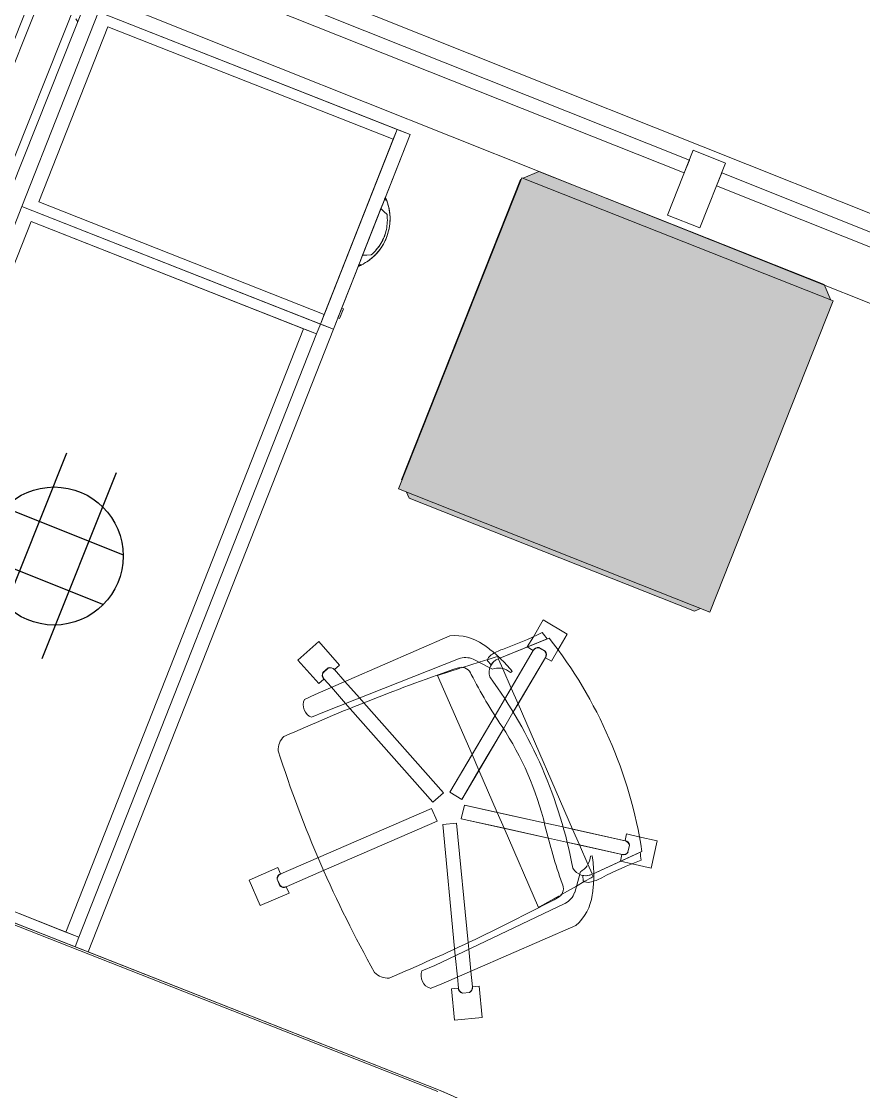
# Model space of a CAD drawing. Header units: inches. Extents: x -13 to 4331, y -638 to 2885.
# Drawn here: x 3437.6 to 3498, y 1988.5 to 2065.3 of the extents above; entities that cross this region are included whole.
import ezdxf

# ---------------------------------------------------------------- set-up
doc = ezdxf.new("R2010")
doc.units = ezdxf.units.IN
doc.header["$MEASUREMENT"] = 0
for name, color, linetype, lineweight in [('A-ANNO-NOTE', 131, 'Continuous', 30), ('A-GLAZ-CURT', 52, 'Continuous', 9), ('A-GLAZ-CWMG', 51, 'Continuous', 9), ('A-WALL', 113, 'Continuous', 9), ('A-WALL-PATT', 111, 'Continuous', 13), ('Chevy Chase Pavilion_3rd Floor Base_dwg', 8, 'Continuous', 9), ('I-FURN', 30, 'Continuous', 9), ('I-FURN-PNLS', 30, 'Continuous', 9), ('I-WALL', 2, 'Continuous', 13), ('S-COLS', 52, 'Continuous', 13)]:
    doc.layers.add(name, color=color, linetype=linetype, lineweight=lineweight)
pattern_1 = [(0, (0, 0), (30.72, 7.68), [1.267, -21.773, 1.267, -21.773, -122.88]), (0, (0, 0), (30.72, 7.68), [-46.08, 1.267, -44.813, 1.267, -21.773, -53.76]), (0, (0, 0), (30.72, 7.68), [-115.2, 1.267, -14.093, 1.267, -37.133]), (120, (11.52, 3.84), (-22.011075, 22.7643), [1.267, -21.773, 1.267, -21.773, -122.88]), (120, (11.52, 3.84), (-22.011075, 22.7643), [-46.08, 1.267, -44.813, 1.267, -21.773, -53.76]), (120, (11.52, 3.84), (-22.011075, 22.7643), [-115.2, 1.267, -14.093, 1.267, -37.133]), (240, (15.36, 19.2), (-8.708925, -30.4443), [1.267, -21.773, 1.267, -21.773, -122.88]), (240, (15.36, 19.2), (-8.708925, -30.4443), [-46.08, 1.267, -44.813, 1.267, -21.773, -53.76]), (240, (15.36, 19.2), (-8.708925, -30.4443), [-115.2, 1.267, -14.093, 1.267, -37.133])]

# ---------------------------------------------------------------- blocks, each defined once
blk = doc.blocks.new('System Panel - Glazed-5082656-FIRST FLOOR POWER _ SIGNAL')
at = {"layer": 'A-GLAZ-CURT', "lineweight": 13}
for p, q in [((22.75, 1.75), (-22.75, 1.75)), ((-22.75, 1.75), (-22.75, 0.75)), ((22.75, 0.75), (22.75, 1.75)), ((-22.75, 0.75), (22.75, 0.75))]:
    blk.add_line(p, q, dxfattribs=at)
blk = doc.blocks.new('Rectangular Mullion - 2_5_ x 5_ rectangular-5082659-FIRST FLOOR POWER _ SIGNAL')
at = {"layer": 'A-GLAZ-CWMG', "lineweight": 20}
for p, q in [((-1.25, 2.5), (1.25, 2.5)), ((-1.25, -2.5), (-1.25, 2.5)), ((1.25, 2.5), (1.25, -2.5)), ((1.25, -2.5), (-1.25, -2.5))]:
    blk.add_line(p, q, dxfattribs=at)
blk = doc.blocks.new('Concrete-Rectangular-Column - 24x24-5082804-FIRST FLOOR POWER _ SIGNAL')
at = {"layer": 'S-COLS', "lineweight": 9}
blk.add_hatch(color=7, dxfattribs=at).paths.add_polyline_path([(12, -12), (12, 12), (-12, 12), (-12, -12)], flags=0)
at = {"layer": 'S-COLS', "color": 8, "lineweight": 20}
for p, q in [((12, 12), (-12, 12)), ((-12, 12), (-12, -12)), ((12, -12), (12, 12)), ((-12, -12), (12, -12))]:
    blk.add_line(p, q, dxfattribs=at)
blk = doc.blocks.new('Zira Wksta 12 - Type 1-V33-FIRST FLOOR POWER _ SIGNAL')
at = {"layer": 'I-FURN'}
for p, q in [((-52.013, -41.994), (-50.231, -41.086)), ((-52.013, -41.994), (-50.231, -41.086)), ((-50.231, -41.086), (-49.209, -43.091)), ((-50.231, -41.086), (-49.209, -43.091)), ((-50.991, -43.999), (-52.013, -41.994)), ((-50.991, -43.999), (-52.013, -41.994)), ((-48.386, -43.133), (-47.775, -42.563)), ((-55.839, -50.586), (-48.386, -43.133)), ((-50.046, -43.085), (-50.504, -43.319)), ((-50.046, -43.085), (-50.504, -43.319)), ((-50.493, -43.325), (-50.048, -43.098)), ((-50.493, -43.325), (-50.048, -43.098)), ((-49.655, -43.318), (-49.289, -44.036)), ((-49.655, -43.318), (-49.289, -44.036)), ((-49.209, -43.091), (-49.64, -43.31)), ((-49.209, -43.091), (-49.64, -43.31)), ((-46.768, -43.503), (-47.475, -44.21)), ((-35.858, -45.206), (-34.267, -43.615)), ((-35.858, -45.206), (-34.267, -43.615)), ((-34.267, -43.615), (-32.853, -45.029)), ((-34.267, -43.615), (-32.853, -45.029)), ((-47.475, -44.21), (-54.531, -51.764)), ((-50.561, -43.78), (-50.991, -43.999)), ((-50.561, -43.78), (-50.991, -43.999)), ((-50.032, -44.779), (-50.546, -43.772)), ((-50.032, -44.779), (-50.546, -43.772)), ((-49.289, -44.036), (-48.591, -45.405)), ((-49.289, -44.036), (-48.591, -45.405)), ((-49.318, -46.182), (-50.032, -44.779)), ((-49.318, -46.182), (-50.032, -44.779)), ((-35.517, -45.547), (-35.858, -45.206)), ((-35.517, -45.547), (-35.858, -45.206)), ((-32.853, -45.029), (-34.444, -46.62)), ((-32.853, -45.029), (-34.444, -46.62)), ((-48.591, -45.405), (-48.361, -45.856)), ((-48.591, -45.405), (-48.361, -45.856)), ((-48.361, -45.856), (-44.299, -53.83)), ((-48.361, -45.856), (-44.299, -53.83)), ((-37.604, -47.658), (-35.505, -45.559)), ((-37.604, -47.658), (-35.505, -45.559)), ((-35.063, -45.471), (-34.709, -45.824)), ((-35.063, -45.471), (-34.709, -45.824)), ((-34.697, -45.822), (-35.061, -45.459)), ((-34.697, -45.822), (-35.061, -45.459)), ((-49.098, -46.613), (-49.318, -46.182)), ((-49.098, -46.613), (-49.318, -46.182)), ((-45.19, -54.284), (-49.098, -46.613)), ((-45.19, -54.284), (-49.098, -46.613)), ((-34.798, -46.266), (-36.897, -48.366)), ((-34.798, -46.266), (-36.897, -48.366)), ((-34.444, -46.62), (-34.786, -46.278)), ((-34.444, -46.62), (-34.786, -46.278)), ((-43.847, -53.902), (-37.604, -47.658)), ((-43.847, -53.902), (-37.604, -47.658)), ((-36.897, -48.366), (-43.14, -54.609)), ((-36.897, -48.366), (-43.14, -54.609)), ((-53.941, -52.12), (-52.927, -50.867)), ((-52.927, -50.867), (-52.879, -50.808)), ((-52.876, -50.811), (-48.503, -55.184)), ((-54.894, -52.75), (-54.75, -54.098)), ((-54.842, -53.233), (-54.058, -52.265)), ((-54.058, -52.265), (-54.01, -52.205)), ((-55.248, -53.734), (-54.842, -53.233)), ((-58.298, -57.263), (-55.563, -54.413)), ((-55.563, -54.413), (-58.195, -57.155)), ((-55.711, -54.305), (-55.605, -54.174)), ((-55.629, -54.387), (-55.681, -54.335)), ((-55.598, -54.166), (-55.277, -53.769)), ((-55.033, -54.983), (-55.569, -54.447)), ((-55.158, -53.744), (-54.99, -54.106)), ((-54.75, -54.098), (-54.734, -54.257)), ((-44.299, -53.83), (-45.19, -54.284)), ((-44.299, -53.83), (-45.19, -54.284)), ((-43.14, -54.609), (-43.847, -53.902)), ((-43.14, -54.609), (-43.847, -53.902)), ((-53.967, -56.049), (-55.033, -54.983)), ((-51.71, -55.691), (-45.397, -54.692)), ((-51.71, -55.691), (-48.503, -55.184)), ((-48.503, -55.184), (-45.397, -54.692)), ((-48.503, -55.184), (-47.629, -56.058)), ((-45.397, -54.692), (-45.241, -55.679)), ((-45.397, -54.692), (-45.241, -55.679)), ((-43.522, -55.951), (-43.068, -55.06)), ((-43.522, -55.951), (-43.068, -55.06)), ((-43.068, -55.06), (-35.095, -59.123)), ((-43.068, -55.06), (-35.095, -59.123)), ((-57.05, -56.537), (-53.02, -55.899)), ((-54.986, -55.591), (-55.102, -55.672)), ((-53.967, -56.049), (-53.02, -55.899)), ((-53.02, -55.899), (-51.71, -55.691)), ((-53.02, -55.899), (-51.71, -55.691)), ((-45.241, -55.679), (-51.034, -56.597)), ((-45.241, -55.679), (-47.629, -56.058)), ((-45.835, -61.796), (-44.917, -56.003)), ((-45.296, -58.391), (-44.917, -56.003)), ((-44.917, -56.003), (-43.93, -56.159)), ((-44.917, -56.003), (-43.93, -56.159)), ((-35.851, -59.86), (-43.522, -55.951)), ((-35.851, -59.86), (-43.522, -55.951)), ((-59.35, -56.395), (-57.972, -56.177)), ((-59.35, -56.395), (-57.972, -56.177)), ((-59.037, -58.371), (-59.35, -56.395)), ((-59.037, -58.371), (-59.35, -56.395)), ((-57.972, -56.177), (-57.128, -56.043)), ((-57.972, -56.177), (-57.128, -56.043)), ((-57.128, -56.044), (-57.052, -56.52)), ((-57.128, -56.044), (-57.052, -56.52)), ((-57.05, -56.537), (-53.967, -56.049)), ((-53.093, -56.923), (-53.967, -56.049)), ((-51.034, -56.597), (-52.373, -56.809)), ((-51.034, -56.597), (-52.373, -56.809)), ((-47.629, -56.058), (-51.034, -56.597)), ((-47.629, -56.058), (-45.296, -58.391)), ((-43.93, -56.159), (-44.93, -62.472)), ((-43.93, -56.159), (-44.422, -59.265)), ((-57.392, -56.837), (-57.312, -57.345)), ((-57.392, -56.837), (-57.312, -57.345)), ((-57.303, -57.337), (-57.381, -56.843)), ((-57.303, -57.337), (-57.381, -56.843)), ((-52.373, -56.809), (-56.893, -57.525)), ((-53.093, -56.923), (-56.893, -57.525)), ((-56.891, -57.542), (-56.815, -58.019)), ((-56.891, -57.542), (-56.815, -58.019)), ((-52.373, -56.809), (-53.093, -56.923)), ((-46.161, -63.855), (-53.093, -56.923)), ((-33.448, -58.237), (-32.741, -57.53)), ((-57.709, -58.16), (-59.037, -58.371)), ((-57.709, -58.16), (-59.037, -58.371)), ((-56.815, -58.019), (-57.709, -58.16)), ((-56.815, -58.019), (-57.709, -58.16)), ((-41.002, -65.293), (-33.448, -58.237)), ((-45.835, -61.796), (-45.296, -58.391)), ((-45.296, -58.391), (-44.422, -59.265)), ((-31.802, -58.537), (-32.372, -59.148)), ((-44.422, -59.265), (-44.93, -62.472)), ((-44.422, -59.265), (-40.049, -63.638)), ((-32.372, -59.148), (-39.824, -66.601)), ((-35.095, -59.123), (-34.643, -59.353)), ((-35.095, -59.123), (-34.643, -59.353)), ((-34.643, -59.353), (-33.274, -60.051)), ((-34.643, -59.353), (-33.274, -60.051)), ((-35.421, -60.079), (-35.851, -59.86)), ((-35.421, -60.079), (-35.851, -59.86)), ((-34.018, -60.794), (-35.421, -60.079)), ((-34.018, -60.794), (-35.421, -60.079)), ((-33.274, -60.051), (-32.556, -60.416)), ((-33.274, -60.051), (-32.556, -60.416)), ((-32.549, -60.401), (-32.329, -59.971)), ((-32.549, -60.401), (-32.329, -59.971)), ((-32.329, -59.971), (-30.325, -60.992)), ((-32.329, -59.971), (-30.325, -60.992)), ((-33.01, -61.308), (-34.018, -60.794)), ((-33.01, -61.308), (-34.018, -60.794)), ((-33.237, -61.753), (-33.018, -61.323)), ((-33.237, -61.753), (-33.018, -61.323)), ((-32.336, -60.809), (-32.563, -61.255)), ((-32.336, -60.809), (-32.563, -61.255)), ((-32.557, -61.266), (-32.323, -60.808)), ((-32.557, -61.266), (-32.323, -60.808)), ((-30.325, -60.992), (-31.233, -62.774)), ((-30.325, -60.992), (-31.233, -62.774)), ((-46.047, -63.134), (-45.835, -61.796)), ((-46.047, -63.134), (-45.835, -61.796)), ((-31.233, -62.774), (-33.237, -61.753)), ((-31.233, -62.774), (-33.237, -61.753)), ((-44.93, -62.472), (-45.137, -63.781)), ((-44.93, -62.472), (-45.137, -63.781)), ((-46.763, -67.655), (-46.047, -63.134)), ((-46.161, -63.855), (-46.047, -63.134)), ((-40.105, -63.688), (-41.358, -64.703)), ((-40.046, -63.641), (-40.105, -63.688)), ((-46.763, -67.655), (-46.161, -63.855)), ((-45.287, -64.729), (-46.161, -63.855)), ((-45.137, -63.781), (-45.775, -67.812)), ((-45.137, -63.781), (-45.287, -64.729)), ((-45.287, -64.729), (-45.775, -67.812)), ((-44.221, -65.795), (-45.287, -64.729)), ((-41.503, -64.82), (-42.471, -65.604)), ((-41.444, -64.772), (-41.503, -64.82)), ((-44.911, -65.864), (-44.829, -65.748)), ((-43.686, -66.33), (-44.221, -65.795)), ((-43.495, -65.495), (-43.337, -65.512)), ((-43.344, -65.751), (-42.982, -65.92)), ((-43.337, -65.512), (-41.988, -65.655)), ((-42.471, -65.604), (-42.972, -66.01)), ((-43.651, -66.325), (-46.501, -69.06)), ((-46.394, -68.957), (-43.651, -66.325)), ((-43.573, -66.443), (-43.625, -66.391)), ((-43.412, -66.366), (-43.543, -66.473)), ((-43.008, -66.039), (-43.404, -66.36)), ((-47.399, -68.471), (-47.257, -67.577)), ((-47.399, -68.471), (-47.257, -67.577)), ((-47.257, -67.577), (-46.78, -67.652)), ((-47.257, -67.577), (-46.78, -67.652)), ((-46.583, -68.074), (-46.075, -68.154)), ((-46.583, -68.074), (-46.075, -68.154)), ((-46.081, -68.143), (-46.575, -68.065)), ((-46.081, -68.143), (-46.575, -68.065)), ((-45.759, -67.814), (-45.282, -67.89)), ((-45.759, -67.814), (-45.282, -67.89)), ((-45.281, -67.89), (-45.415, -68.734)), ((-45.281, -67.89), (-45.415, -68.734)), ((-47.609, -69.799), (-47.399, -68.471)), ((-47.609, -69.799), (-47.399, -68.471)), ((-45.415, -68.734), (-45.633, -70.112)), ((-45.415, -68.734), (-45.633, -70.112)), ((-45.633, -70.112), (-47.609, -69.799)), ((-45.633, -70.112), (-47.609, -69.799)), ((-24.173, -89.02), (-24, -89.02)), ((-24.173, -89.02), (-24, -89.02)), ((-24.173, -89.02), (-24, -89.02)), ((-24, -89.013), (-24.167, -89.013)), ((-24, -89.013), (-24.167, -89.013)), ((-24, -89.013), (-24.167, -89.013)), ((-24, -88.876), (-24, -88.843)), ((-24, -88.843), (-24, -88.886)), ((-24, -88.896), (-24, -88.843)), ((-24, -88.843), (-24, -88.886)), ((-24, -88.896), (-24, -88.843)), ((-24, -88.843), (-24, -88.886)), ((-24, -88.896), (-24, -88.876)), ((-24, -88.886), (-24, -88.988)), ((-24, -88.886), (-24, -88.952)), ((-24, -88.886), (-24, -88.988)), ((-24, -88.988), (-24, -88.896)), ((-24, -88.988), (-24, -88.896)), ((-24, -88.988), (-24, -88.896)), ((-24, -88.952), (-24, -88.988)), ((-24, -89.02), (-24, -88.988)), ((-24, -88.988), (-24, -89.013)), ((-24, -89.02), (-24, -88.988)), ((-24, -88.988), (-24, -89.013)), ((-24, -89.02), (-24, -88.988)), ((-24, -88.988), (-24, -89.013)), ((-24, -89.02), (-24, -89.709)), ((-24, -89.361), (-24, -89.02)), ((-24, -89.02), (-24, -89.364)), ((-24, -89.361), (-24, -89.02)), ((-24, -89.02), (-24, -89.709)), ((-24, -89.361), (-24, -89.02)), ((-24.281, -89.825), (-24, -89.709)), ((-24.281, -89.825), (-24, -89.709)), ((-24.281, -89.825), (-24, -89.709)), ((-24, -89.709), (-24, -89.364)), ((-24, -89.364), (-24, -89.709)), ((-24, -89.709), (-24, -89.364)), ((-24, -89.709), (-24, -89.364)), ((-24.561, -89.941), (-24.281, -89.825)), ((-24.561, -89.941), (-24.281, -89.825)), ((-24.561, -89.941), (-24.281, -89.825)), ((-24.281, -93.175), (-24.561, -93.059)), ((-24.281, -93.175), (-24.561, -93.059)), ((-24.561, -93.059), (-24.281, -93.175)), ((-24.281, -93.175), (-24.561, -93.059)), ((-24, -93.291), (-24.281, -93.175)), ((-24, -93.291), (-24.281, -93.175)), ((-24.281, -93.175), (-24, -93.291)), ((-24, -93.291), (-24.281, -93.175)), ((-24, -93.636), (-24, -93.291)), ((-24, -93.291), (-24, -93.98)), ((-24, -93.636), (-24, -93.291)), ((-24, -93.291), (-24, -93.98)), ((-24, -93.636), (-24, -93.291)), ((-24, -93.291), (-24, -93.98)), ((-24, -93.98), (-24.173, -93.98)), ((-24, -93.98), (-24.173, -93.98)), ((-24, -93.98), (-24.173, -93.98)), ((-24.167, -93.987), (-24, -93.987)), ((-24.167, -93.987), (-24, -93.987)), ((-24.167, -93.987), (-24, -93.987)), ((-24, -93.98), (-24, -93.639)), ((-24, -93.98), (-24, -93.639)), ((-24, -93.98), (-24, -93.639)), ((-24, -94.012), (-24, -93.98)), ((-24, -94.012), (-24, -93.98)), ((-24, -94.012), (-24, -93.98)), ((-24, -93.987), (-24, -94.012)), ((-24, -93.987), (-24, -94.012)), ((-24, -93.987), (-24, -94.012)), ((-24, -94.012), (-24, -94.114)), ((-24, -94.104), (-24, -94.012)), ((-24, -94.012), (-24, -94.114)), ((-24, -94.104), (-24, -94.012)), ((-24, -94.012), (-24, -94.114)), ((-24, -94.104), (-24, -94.012)), ((-24, -94.157), (-24, -94.104)), ((-24, -94.124), (-24, -94.104)), ((-24, -94.157), (-24, -94.104)), ((-24, -94.114), (-24, -94.145)), ((-24, -94.114), (-24, -94.157)), ((-24, -94.114), (-24, -94.157)), ((-24, -94.152), (-24, -94.124)), ((-24, -94.145), (-24, -94.157)), ((-24, -94.157), (-24, -94.152))]:
    blk.add_line(p, q, dxfattribs=at)
at = {"layer": 'I-FURN', "flags": 128}
for points in [[(-24, -89.709), (-24.281, -89.825), (-24.561, -89.941)], [(-24, -89.709), (-24.281, -89.825), (-24.561, -89.941)], [(-24, -89.709), (-24.281, -89.825), (-24.561, -89.941)], [(-24.561, -93.059), (-24.281, -93.175), (-24, -93.291)], [(-24.561, -93.059), (-24.281, -93.175), (-24, -93.291)]]:
    blk.add_lwpolyline(points, dxfattribs=at)
at = {"layer": 'I-FURN'}
for centre, radius, start, end in [((62.792, -151.709), 153.519, 134.47495, 139.52132), ((-44.209, -43.355), 1.314, 65.04325, 114.95675), ((-97.293, -108.055), 84.963, 39.14745, 50.85255), ((-47.723, -43.518), 0.956, 0.89014, 93.10986), ((-50.201, -43.59), 0.407, 138.16515, 207.83485), ((-50.201, -43.59), 0.407, 138.16515, 207.83485), ((-50.184, -43.588), 0.406, 139.61986, 207), ((-50.184, -43.588), 0.406, 153.09589, 193.52397), ((-50.184, -43.588), 0.406, 193.52397, 207), ((-50.184, -43.588), 0.406, 139.61986, 153.09589), ((-50.017, -43.503), 0.406, 40.47603, 94.38014), ((-50.017, -43.503), 0.406, 27, 94.38014), ((-50.005, -43.49), 0.407, 26.16515, 95.83485), ((-50.005, -43.49), 0.407, 26.16515, 95.83485), ((-50.017, -43.503), 0.406, 27, 40.47603), ((-35.225, -45.831), 0.407, 66.16515, 135.83485), ((-35.225, -45.831), 0.407, 66.16515, 135.83485), ((-35.217, -45.847), 0.406, 67.61986, 135), ((-35.217, -45.847), 0.406, 121.52397, 135), ((-35.217, -45.847), 0.406, 81.09589, 121.52397), ((-35.217, -45.847), 0.406, 67.61986, 81.09589), ((-35.085, -45.979), 0.406, 315, 22.38014), ((-35.085, -45.979), 0.406, 315, 8.90411), ((-35.069, -45.987), 0.407, 314.16515, 23.83485), ((-35.069, -45.987), 0.407, 314.16515, 23.83485), ((-35.085, -45.979), 0.406, 8.90411, 22.38014), ((-52.596, -52.226), 3.634, 153.17893, 193.04781), ((-53.509, -52.699), 1.385, 137.80127, 182.10784), ((-53.326, -52.44), 0.763, 149.23375, 230.76625), ((-46.772, -50.876), 9.612, 193.04781, 198.99641), ((-86.254, -81.008), 42.842, 34.97666, 40.76994), ((-76.847, -36.61), 27.198, 312.48818, 319.01435), ((-53.494, -56.9), 3.739, 125.09358, 139.01435), ((-46.772, -50.876), 9.612, 198.99641, 201.49061), ((-46.772, -50.876), 9.612, 201.63933, 202.07299), ((-55.291, -54.343), 0.613, 77.54268, 125.09358), ((-54.803, -55.143), 1.054, 50.95537, 136.17861), ((-54.803, -55.143), 1.054, 100.20015, 136.17861), ((-53.671, -55.165), 1.382, 140.08783, 167.4248), ((-25.52, -36.282), 33.832, 212.22846, 237.77154), ((-32.593, -54.971), 1.314, 335.04325, 24.95675), ((-46.772, -50.876), 9.612, 202.2631, 209.93341), ((-53.671, -55.165), 1.382, 169.01874, 197.94966), ((-140.947, 52.03), 153.519, 310.47868, 315.52505), ((-29.596, -40.361), 33.165, 209.44776, 210.42343), ((-56.995, -56.923), 0.407, 98.16515, 167.83485), ((-56.995, -56.923), 0.407, 98.16515, 167.83485), ((-56.986, -56.938), 0.406, 99, 166.38014), ((-56.986, -56.938), 0.406, 99, 166.38014), ((-32.965, -43.727), 22.194, 214.97666, 235.02334), ((-29.906, -40.669), 32.885, 210.30403, 239.69254), ((-56.96, -57.141), 0.407, 210.16515, 238.03303), ((-56.96, -57.141), 0.407, 210.16515, 279.83485), ((-56.957, -57.124), 0.406, 211.61986, 252.04795), ((-56.957, -57.124), 0.406, 211.61986, 279), ((-56.96, -57.141), 0.407, 238.03303, 251.96697), ((-56.96, -57.141), 0.407, 251.96697, 265.90091), ((-56.957, -57.124), 0.406, 252.04795, 279), ((-56.96, -57.141), 0.407, 265.90091, 279.83485), ((-32.756, -58.485), 0.956, 356.89014, 89.10986), ((-32.741, -60.778), 0.406, 36.04795, 63), ((-32.741, -60.778), 0.406, 355.61986, 63), ((-32.728, -60.766), 0.407, 354.16515, 63.83485), ((-32.728, -60.766), 0.407, 354.16515, 63.83485), ((-32.741, -60.778), 0.406, 355.61986, 36.04795), ((-32.828, -60.963), 0.407, 242.16515, 311.83485), ((-32.828, -60.963), 0.407, 242.16515, 311.83485), ((-32.826, -60.946), 0.406, 243, 310.38014), ((-32.826, -60.946), 0.406, 243, 296.90411), ((-32.826, -60.946), 0.406, 296.90411, 310.38014), ((-70.246, -97.016), 42.842, 49.23006, 55.02334), ((-44.381, -65.565), 1.054, 313.82139, 39.04463), ((-41.678, -64.088), 0.763, 219.23375, 300.76625), ((-40.114, -57.534), 9.612, 240.06659, 247.7369), ((-44.403, -64.433), 1.382, 252.05034, 280.98126), ((-44.403, -64.433), 1.382, 282.5752, 309.91217), ((-44.381, -65.565), 1.054, 313.82139, 349.79985), ((-43.581, -66.052), 0.613, 324.90642, 12.45732), ((-41.937, -64.271), 1.385, 267.89216, 312.19873), ((-40.114, -57.534), 9.612, 247.92701, 248.36067), ((-46.139, -64.255), 3.739, 310.98565, 324.90642), ((-40.114, -57.534), 9.612, 248.50939, 251.00359), ((-40.114, -57.534), 9.612, 251.00359, 256.95219), ((-41.464, -63.358), 3.634, 256.95219, 296.82107), ((-25.848, -87.609), 27.198, 130.98565, 137.51182), ((-46.379, -67.722), 0.407, 170.16515, 239.83485), ((-46.379, -67.722), 0.407, 170.16515, 239.83485), ((-46.362, -67.719), 0.406, 171, 211.42808), ((-46.362, -67.719), 0.406, 171, 238.38014), ((-46.362, -67.719), 0.406, 211.42808, 238.38014), ((-46.177, -67.748), 0.406, 283.61986, 351), ((-46.177, -67.748), 0.406, 283.61986, 351), ((-46.161, -67.756), 0.407, 282.16515, 351.83485), ((-46.161, -67.756), 0.407, 282.16515, 351.83485), ((-29.599, -40.358), 33.165, 239.57657, 240.55224), ((-21.447, -91.5), 3.685, 137.02895, 137.70289), ((-21.447, -91.5), 3.685, 137.02895, 137.70289), ((-21.447, -91.5), 3.685, 137.02895, 137.70289), ((-21.447, -91.5), 3.685, 137.03852, 137.56704), ((-21.447, -91.5), 3.685, 137.03852, 137.56704), ((-21.447, -91.5), 3.685, 137.03852, 137.56704), ((-21.447, -91.5), 3.685, 222.29711, 222.63408), ((-21.447, -91.5), 3.685, 222.29711, 222.63408), ((-21.447, -91.5), 3.685, 222.29711, 222.97105), ((-21.447, -91.5), 3.685, 222.43296, 222.96148), ((-21.447, -91.5), 3.685, 222.43296, 222.96148), ((-21.447, -91.5), 3.685, 222.43296, 222.96148), ((-21.447, -91.5), 3.685, 222.63408, 222.97105), ((-21.447, -91.5), 3.685, 222.63408, 222.97105)]:
    blk.add_arc(centre, radius, start, end, dxfattribs=at)
for points, knots in [([(-24.173, -93.98), (-24.325, -93.813), (-24.599, -93.45), (-24.903, -92.839), (-25.09, -92.181), (-25.174, -91.273), (-25.004, -90.364), (-24.598, -89.55), (-24.325, -89.187), (-24.173, -89.02)], [0, 0, 0, 0, 0.125, 0.25, 0.375, 0.5, 0.75, 0.875, 1, 1, 1, 1]), ([(-24.173, -93.98), (-24.325, -93.813), (-24.599, -93.45), (-24.903, -92.839), (-25.09, -92.181), (-25.174, -91.273), (-25.004, -90.364), (-24.598, -89.55), (-24.325, -89.187), (-24.173, -89.02)], [0, 0, 0, 0, 0.125, 0.25, 0.375, 0.5, 0.75, 0.875, 1, 1, 1, 1]), ([(-24.746, -89.858), (-24.695, -89.756), (-24.53, -89.459), (-24.325, -89.187), (-24.173, -89.02)], [0.8125, 0.8125, 0.8125, 0.8125, 0.875, 1, 1, 1, 1]), ([(-24, -88.843), (-24.001, -88.843), (-24.002, -88.844), (-24.004, -88.847), (-24.007, -88.849), (-24.009, -88.851), (-24.012, -88.855), (-24.016, -88.858), (-24.019, -88.861), (-24.023, -88.865), (-24.027, -88.869), (-24.032, -88.873), (-24.041, -88.882), (-24.048, -88.89), (-24.055, -88.896)], [0, 0, 0, 0, 0.125, 0.1875, 0.25, 0.3125, 0.375, 0.4375, 0.5, 0.5625, 0.625, 0.6875, 0.75, 1, 1, 1, 1]), ([(-24, -88.843), (-24.001, -88.843), (-24.002, -88.844), (-24.004, -88.847), (-24.007, -88.849), (-24.009, -88.851), (-24.012, -88.855), (-24.016, -88.858), (-24.019, -88.861), (-24.023, -88.865), (-24.027, -88.869), (-24.032, -88.873), (-24.041, -88.882), (-24.048, -88.89), (-24.055, -88.896)], [0, 0, 0, 0, 0.125, 0.1875, 0.25, 0.3125, 0.375, 0.4375, 0.5, 0.5625, 0.625, 0.6875, 0.75, 1, 1, 1, 1]), ([(-24, -88.843), (-24.001, -88.843), (-24.002, -88.844), (-24.004, -88.847), (-24.007, -88.849), (-24.009, -88.851), (-24.012, -88.855), (-24.016, -88.858), (-24.019, -88.861), (-24.023, -88.865), (-24.027, -88.869), (-24.032, -88.873), (-24.041, -88.882), (-24.048, -88.89), (-24.055, -88.896)], [0, 0, 0, 0, 0.125, 0.1875, 0.25, 0.3125, 0.375, 0.4375, 0.5, 0.5625, 0.625, 0.6875, 0.75, 1, 1, 1, 1]), ([(-24.045, -88.886), (-24.039, -88.881), (-24.031, -88.873), (-24.021, -88.863), (-24.016, -88.858), (-24.012, -88.854), (-24.009, -88.851), (-24.007, -88.849), (-24.004, -88.847), (-24.003, -88.845), (-24.001, -88.844), (-24, -88.843), (-24, -88.843)], [0, 0, 0, 0, 0.25, 0.375, 0.5, 0.5625, 0.625, 0.6875, 0.75, 0.8125, 0.875, 1, 1, 1, 1]), ([(-24.045, -88.886), (-24.039, -88.881), (-24.031, -88.873), (-24.021, -88.863), (-24.016, -88.858), (-24.012, -88.854), (-24.009, -88.851), (-24.007, -88.849), (-24.004, -88.847), (-24.003, -88.845), (-24.001, -88.844), (-24, -88.843), (-24, -88.843)], [0, 0, 0, 0, 0.25, 0.375, 0.5, 0.5625, 0.625, 0.6875, 0.75, 0.8125, 0.875, 1, 1, 1, 1]), ([(-24.045, -88.886), (-24.039, -88.881), (-24.031, -88.873), (-24.021, -88.863), (-24.016, -88.858), (-24.012, -88.854), (-24.009, -88.851), (-24.007, -88.849), (-24.004, -88.847), (-24.003, -88.845), (-24.001, -88.844), (-24, -88.843), (-24, -88.843)], [0, 0, 0, 0, 0.25, 0.375, 0.5, 0.5625, 0.625, 0.6875, 0.75, 0.8125, 0.875, 1, 1, 1, 1]), ([(-24.672, -89.717), (-24.727, -89.817), (-24.79, -89.945), (-24.846, -90.076), (-24.856, -90.102)], [0.15929421, 0.15929421, 0.15929421, 0.15929421, 0.22222222, 0.23760808, 0.23760808, 0.23760808, 0.23760808]), ([(-24.672, -89.717), (-24.727, -89.817), (-24.79, -89.945), (-24.846, -90.076), (-24.856, -90.102)], [0.15929421, 0.15929421, 0.15929421, 0.15929421, 0.22222222, 0.23760808, 0.23760808, 0.23760808, 0.23760808]), ([(-24.672, -89.717), (-24.727, -89.817), (-24.79, -89.945), (-24.846, -90.076), (-24.856, -90.102)], [0.15929421, 0.15929421, 0.15929421, 0.15929421, 0.22222222, 0.23760808, 0.23760808, 0.23760808, 0.23760808]), ([(-24.173, -93.98), (-24.325, -93.813), (-24.599, -93.45), (-24.903, -92.839), (-25.09, -92.181), (-25.174, -91.273), (-25.028, -90.491), (-24.807, -89.983), (-24.763, -89.892)], [0, 0, 0, 0, 0.125, 0.25, 0.375, 0.5, 0.75, 0.8054142, 0.8054142, 0.8054142, 0.8054142]), ([(-24.945, -90.34), (-24.973, -90.425), (-25.009, -90.551), (-25.04, -90.679), (-25.049, -90.72)], [0.28408999, 0.28408999, 0.28408999, 0.28408999, 0.33333333, 0.35626869, 0.35626869, 0.35626869, 0.35626869]), ([(-24.945, -90.34), (-24.973, -90.425), (-25.009, -90.551), (-25.04, -90.679), (-25.049, -90.72)], [0.28408999, 0.28408999, 0.28408999, 0.28408999, 0.33333333, 0.35626869, 0.35626869, 0.35626869, 0.35626869]), ([(-24.945, -90.34), (-24.973, -90.425), (-25.009, -90.551), (-25.04, -90.679), (-25.049, -90.72)], [0.28408999, 0.28408999, 0.28408999, 0.28408999, 0.33333333, 0.35626869, 0.35626869, 0.35626869, 0.35626869]), ([(-25.096, -90.982), (-25.106, -91.054), (-25.12, -91.181), (-25.127, -91.308), (-25.128, -91.364)], [0.40506916, 0.40506916, 0.40506916, 0.40506916, 0.44444444, 0.47528072, 0.47528072, 0.47528072, 0.47528072]), ([(-25.096, -90.982), (-25.106, -91.054), (-25.12, -91.181), (-25.127, -91.308), (-25.128, -91.364)], [0.40506916, 0.40506916, 0.40506916, 0.40506916, 0.44444444, 0.47528072, 0.47528072, 0.47528072, 0.47528072]), ([(-25.096, -90.982), (-25.106, -91.054), (-25.12, -91.181), (-25.127, -91.308), (-25.128, -91.364)], [0.40506916, 0.40506916, 0.40506916, 0.40506916, 0.44444444, 0.47528072, 0.47528072, 0.47528072, 0.47528072]), ([(-25.049, -92.28), (-25.04, -92.321), (-25.009, -92.448), (-24.976, -92.577), (-24.951, -92.663)], [0.6437238, 0.6437238, 0.6437238, 0.6437238, 0.66666667, 0.71588521, 0.71588521, 0.71588521, 0.71588521]), ([(-25.049, -92.28), (-25.04, -92.321), (-25.009, -92.448), (-24.976, -92.577), (-24.951, -92.663)], [0.6437238, 0.6437238, 0.6437238, 0.6437238, 0.66666667, 0.71588521, 0.71588521, 0.71588521, 0.71588521]), ([(-25.049, -92.28), (-25.04, -92.321), (-25.009, -92.448), (-24.976, -92.577), (-24.951, -92.663)], [0.6437238, 0.6437238, 0.6437238, 0.6437238, 0.66666667, 0.71588521, 0.71588521, 0.71588521, 0.71588521]), ([(-24.857, -92.898), (-24.808, -93.017), (-24.751, -93.149), (-24.678, -93.27), (-24.671, -93.282)], [0.76237976, 0.76237976, 0.76237976, 0.76237976, 0.83333333, 0.84063549, 0.84063549, 0.84063549, 0.84063549]), ([(-24.857, -92.898), (-24.808, -93.017), (-24.751, -93.149), (-24.678, -93.27), (-24.671, -93.282)], [0.76237976, 0.76237976, 0.76237976, 0.76237976, 0.83333333, 0.84063549, 0.84063549, 0.84063549, 0.84063549]), ([(-24.857, -92.898), (-24.808, -93.017), (-24.751, -93.149), (-24.678, -93.27), (-24.671, -93.282)], [0.76237976, 0.76237976, 0.76237976, 0.76237976, 0.83333333, 0.84063549, 0.84063549, 0.84063549, 0.84063549]), ([(-24.055, -94.104), (-24.048, -94.11), (-24.039, -94.119), (-24.029, -94.129), (-24.023, -94.135), (-24.019, -94.139), (-24.016, -94.142), (-24.012, -94.145), (-24.009, -94.149), (-24.007, -94.151), (-24.004, -94.153), (-24.002, -94.156), (-24.001, -94.157), (-24, -94.157)], [0, 0, 0, 0, 0.25, 0.375, 0.4375, 0.5, 0.5625, 0.625, 0.6875, 0.75, 0.8125, 0.875, 1, 1, 1, 1]), ([(-24.055, -94.104), (-24.048, -94.11), (-24.039, -94.119), (-24.029, -94.129), (-24.023, -94.135), (-24.019, -94.139), (-24.016, -94.142), (-24.012, -94.145), (-24.009, -94.149), (-24.007, -94.151), (-24.004, -94.153), (-24.002, -94.156), (-24.001, -94.157), (-24, -94.157)], [0, 0, 0, 0, 0.25, 0.375, 0.4375, 0.5, 0.5625, 0.625, 0.6875, 0.75, 0.8125, 0.875, 1, 1, 1, 1]), ([(-24.055, -94.104), (-24.048, -94.11), (-24.039, -94.119), (-24.029, -94.129), (-24.023, -94.135), (-24.019, -94.139), (-24.016, -94.142), (-24.012, -94.145), (-24.009, -94.149), (-24.007, -94.151), (-24.004, -94.153), (-24.002, -94.156), (-24.001, -94.157), (-24, -94.157)], [0, 0, 0, 0, 0.25, 0.375, 0.4375, 0.5, 0.5625, 0.625, 0.6875, 0.75, 0.8125, 0.875, 1, 1, 1, 1]), ([(-24, -94.157), (-24, -94.157), (-24.001, -94.156), (-24.003, -94.155), (-24.004, -94.153), (-24.007, -94.151), (-24.009, -94.149), (-24.012, -94.146), (-24.015, -94.143), (-24.018, -94.14), (-24.021, -94.137), (-24.025, -94.133), (-24.032, -94.126), (-24.039, -94.119), (-24.045, -94.114)], [0, 0, 0, 0, 0.125, 0.1875, 0.25, 0.3125, 0.375, 0.4375, 0.5, 0.5625, 0.625, 0.6875, 0.75, 1, 1, 1, 1]), ([(-24, -94.157), (-24, -94.157), (-24.001, -94.156), (-24.003, -94.155), (-24.004, -94.153), (-24.007, -94.151), (-24.009, -94.149), (-24.012, -94.146), (-24.015, -94.143), (-24.018, -94.14), (-24.021, -94.137), (-24.025, -94.133), (-24.032, -94.126), (-24.039, -94.119), (-24.045, -94.114)], [0, 0, 0, 0, 0.125, 0.1875, 0.25, 0.3125, 0.375, 0.4375, 0.5, 0.5625, 0.625, 0.6875, 0.75, 1, 1, 1, 1]), ([(-24, -94.157), (-24, -94.157), (-24.001, -94.156), (-24.003, -94.155), (-24.004, -94.153), (-24.007, -94.151), (-24.009, -94.149), (-24.012, -94.146), (-24.015, -94.143), (-24.018, -94.14), (-24.021, -94.137), (-24.025, -94.133), (-24.032, -94.126), (-24.039, -94.119), (-24.045, -94.114)], [0, 0, 0, 0, 0.125, 0.1875, 0.25, 0.3125, 0.375, 0.4375, 0.5, 0.5625, 0.625, 0.6875, 0.75, 1, 1, 1, 1])]:
    blk.add_open_spline(points, degree=3, knots=knots, dxfattribs=at)
for points in [[(-24.167, -89.013), (-24.303, -89.162), (-24.427, -89.322), (-24.537, -89.492)], [(-24.167, -89.013), (-24.303, -89.162), (-24.427, -89.322), (-24.537, -89.492)], [(-24.167, -89.013), (-24.303, -89.162), (-24.427, -89.322), (-24.537, -89.492)], [(-24.055, -88.896), (-24.069, -88.911), (-24.099, -88.941), (-24.129, -88.972), (-24.144, -88.988)], [(-24.055, -88.896), (-24.069, -88.911), (-24.099, -88.941), (-24.129, -88.972), (-24.144, -88.988)], [(-24.055, -88.896), (-24.069, -88.911), (-24.099, -88.941), (-24.129, -88.972), (-24.144, -88.988)], [(-24.143, -88.988), (-24.132, -88.976), (-24.11, -88.953), (-24.077, -88.918), (-24.055, -88.897), (-24.045, -88.886)], [(-24.143, -88.988), (-24.132, -88.976), (-24.11, -88.953), (-24.077, -88.918), (-24.055, -88.897), (-24.045, -88.886)], [(-24.143, -88.988), (-24.132, -88.976), (-24.11, -88.953), (-24.077, -88.918), (-24.055, -88.897), (-24.045, -88.886)], [(-24.586, -89.569), (-24.616, -89.618), (-24.644, -89.667), (-24.672, -89.717)], [(-24.586, -89.569), (-24.616, -89.618), (-24.644, -89.667), (-24.672, -89.717)], [(-24.586, -89.569), (-24.616, -89.618), (-24.644, -89.667), (-24.672, -89.717)], [(-24.561, -89.941), (-24.732, -90.259), (-24.969, -90.951), (-24.969, -92.05), (-24.732, -92.742), (-24.561, -93.059)], [(-24.561, -89.941), (-24.732, -90.259), (-24.969, -90.951), (-24.969, -92.05), (-24.732, -92.742), (-24.561, -93.059)], [(-24.561, -89.941), (-24.732, -90.259), (-24.969, -90.951), (-24.969, -92.05), (-24.732, -92.742), (-24.561, -93.059)], [(-24.894, -90.198), (-24.912, -90.245), (-24.929, -90.292), (-24.944, -90.34)], [(-24.894, -90.198), (-24.912, -90.245), (-24.929, -90.292), (-24.944, -90.34)], [(-24.894, -90.198), (-24.912, -90.245), (-24.929, -90.292), (-24.944, -90.34)], [(-24.91, -90.961), (-24.881, -90.783), (-24.822, -90.613), (-24.757, -90.445)], [(-24.91, -90.961), (-24.881, -90.783), (-24.822, -90.613), (-24.757, -90.445)], [(-24.91, -90.961), (-24.881, -90.783), (-24.822, -90.613), (-24.757, -90.445)], [(-24.856, -90.102), (-24.867, -90.127), (-24.877, -90.153), (-24.887, -90.179)], [(-24.856, -90.102), (-24.867, -90.127), (-24.877, -90.153), (-24.887, -90.179)], [(-24.856, -90.102), (-24.867, -90.127), (-24.877, -90.153), (-24.887, -90.179)], [(-24.778, -90.436), (-24.719, -90.266), (-24.647, -90.1), (-24.561, -89.941)], [(-24.778, -90.436), (-24.719, -90.266), (-24.647, -90.1), (-24.561, -89.941)], [(-24.778, -90.436), (-24.719, -90.266), (-24.647, -90.1), (-24.561, -89.941)], [(-25.075, -90.856), (-25.083, -90.898), (-25.09, -90.94), (-25.096, -90.983)], [(-25.075, -90.856), (-25.083, -90.898), (-25.09, -90.94), (-25.096, -90.983)], [(-25.075, -90.856), (-25.083, -90.898), (-25.09, -90.94), (-25.096, -90.983)], [(-25.049, -90.72), (-25.056, -90.756), (-25.064, -90.793), (-25.071, -90.829)], [(-25.049, -90.72), (-25.056, -90.756), (-25.064, -90.793), (-25.071, -90.829)], [(-25.049, -90.72), (-25.056, -90.756), (-25.064, -90.793), (-25.071, -90.829)], [(-24.955, -91.5), (-24.955, -91.319), (-24.949, -91.136), (-24.91, -90.961)], [(-24.955, -91.5), (-24.955, -91.319), (-24.949, -91.136), (-24.91, -90.961)], [(-24.955, -91.5), (-24.955, -91.319), (-24.949, -91.136), (-24.91, -90.961)], [(-25.129, -91.365), (-25.133, -91.455), (-25.132, -91.545), (-25.127, -91.634)], [(-25.129, -91.365), (-25.133, -91.455), (-25.132, -91.545), (-25.127, -91.634)], [(-25.129, -91.365), (-25.133, -91.455), (-25.132, -91.545), (-25.127, -91.634)], [(-25.129, -91.635), (-25.125, -91.763), (-25.111, -91.89), (-25.092, -92.016)], [(-25.129, -91.635), (-25.125, -91.763), (-25.111, -91.89), (-25.092, -92.016)], [(-25.129, -91.635), (-25.125, -91.763), (-25.111, -91.89), (-25.092, -92.016)], [(-25.095, -92.017), (-25.089, -92.06), (-25.082, -92.102), (-25.075, -92.144)], [(-25.095, -92.017), (-25.089, -92.06), (-25.082, -92.102), (-25.075, -92.144)], [(-25.095, -92.017), (-25.089, -92.06), (-25.082, -92.102), (-25.075, -92.144)], [(-24.91, -92.039), (-24.94, -91.861), (-24.965, -91.678), (-24.971, -91.496)], [(-24.91, -92.039), (-24.94, -91.861), (-24.965, -91.678), (-24.971, -91.496)], [(-24.91, -92.039), (-24.94, -91.861), (-24.965, -91.678), (-24.971, -91.496)], [(-24.778, -92.564), (-24.836, -92.393), (-24.875, -92.218), (-24.91, -92.039)], [(-24.778, -92.564), (-24.836, -92.393), (-24.875, -92.218), (-24.91, -92.039)], [(-24.778, -92.564), (-24.836, -92.393), (-24.875, -92.218), (-24.91, -92.039)], [(-25.07, -92.17), (-25.064, -92.207), (-25.056, -92.243), (-25.048, -92.28)], [(-25.07, -92.17), (-25.064, -92.207), (-25.056, -92.243), (-25.048, -92.28)], [(-25.07, -92.17), (-25.064, -92.207), (-25.056, -92.243), (-25.048, -92.28)], [(-24.945, -92.66), (-24.929, -92.708), (-24.913, -92.755), (-24.896, -92.803)], [(-24.945, -92.66), (-24.929, -92.708), (-24.913, -92.755), (-24.896, -92.803)], [(-24.945, -92.66), (-24.929, -92.708), (-24.913, -92.755), (-24.896, -92.803)], [(-24.887, -92.821), (-24.877, -92.847), (-24.867, -92.872), (-24.857, -92.898)], [(-24.887, -92.821), (-24.877, -92.847), (-24.867, -92.872), (-24.857, -92.898)], [(-24.887, -92.821), (-24.877, -92.847), (-24.867, -92.872), (-24.857, -92.898)], [(-24.561, -93.059), (-24.647, -92.9), (-24.719, -92.734), (-24.778, -92.564)], [(-24.561, -93.059), (-24.647, -92.9), (-24.719, -92.734), (-24.778, -92.564)], [(-24.561, -93.059), (-24.647, -92.9), (-24.719, -92.734), (-24.778, -92.564)], [(-24.672, -93.283), (-24.637, -93.347), (-24.597, -93.408), (-24.555, -93.467)], [(-24.672, -93.283), (-24.637, -93.347), (-24.597, -93.408), (-24.555, -93.467)], [(-24.672, -93.283), (-24.637, -93.347), (-24.597, -93.408), (-24.555, -93.467)], [(-24.537, -93.508), (-24.427, -93.678), (-24.303, -93.838), (-24.167, -93.987)], [(-24.537, -93.508), (-24.427, -93.678), (-24.303, -93.838), (-24.167, -93.987)], [(-24.537, -93.508), (-24.427, -93.678), (-24.303, -93.838), (-24.167, -93.987)], [(-24.144, -94.012), (-24.129, -94.028), (-24.099, -94.059), (-24.069, -94.089), (-24.055, -94.104)], [(-24.144, -94.012), (-24.129, -94.028), (-24.099, -94.059), (-24.069, -94.089), (-24.055, -94.104)], [(-24.144, -94.012), (-24.129, -94.028), (-24.099, -94.059), (-24.069, -94.089), (-24.055, -94.104)], [(-24.045, -94.114), (-24.055, -94.103), (-24.077, -94.082), (-24.11, -94.047), (-24.132, -94.024), (-24.143, -94.012)], [(-24.045, -94.114), (-24.055, -94.103), (-24.077, -94.082), (-24.11, -94.047), (-24.132, -94.024), (-24.143, -94.012)], [(-24.045, -94.114), (-24.055, -94.103), (-24.077, -94.082), (-24.11, -94.047), (-24.132, -94.024), (-24.143, -94.012)]]:
    blk.add_open_spline(points, degree=3, dxfattribs=at)
at = {"layer": 'I-FURN-PNLS'}
for p, q in [((-0.126, -35.875), (-51, -35.875)), ((-51, -35.875), (-0.126, -35.875)), ((-51, -35.875), (-0.126, -35.875)), ((-0.126, -35.875), (-51, -35.875)), ((0, -36), (-51, -36)), ((0, -36), (-51, -36)), ((-51, -36), (0, -36)), ((-51, -36), (-24, -36)), ((0, -36), (-24, -36)), ((-24, -36), (-24, -84)), ((-24, -36), (-24, -84)), ((0, -36), (-24, -36)), ((-24, -36), (0, -36)), ((-24, -84), (-24, -36)), ((-24, -36), (-24, -84)), ((-23, -36), (-24, -36)), ((-24, -36), (-23, -36)), ((-24, -84), (-24, -36)), ((-24, -36), (0, -36)), ((-23, -36.75), (-23, -36)), ((-23, -36), (-23, -36.75)), ((0, -36), (-23, -36)), ((-23, -36), (-23, -36.75)), ((-23, -36.75), (-23, -36)), ((-23, -36), (-1.044, -36)), ((0, -84), (0, -36)), ((0, -84), (0, -36)), ((0, -36), (0, -84)), ((0, -84), (0, -36)), ((0, -36), (0, -84)), ((-23, -36.75), (-23, -83.25)), ((-23, -83.25), (-23, -36.75)), ((-22, -36.75), (-23, -36.75)), ((-23, -36.75), (-22, -36.75)), ((-23, -36.75), (-23, -83.25)), ((-1, -36.75), (-23, -36.75)), ((-23, -36.75), (-1, -36.75)), ((-23, -83.25), (-23, -36.75)), ((-23, -83.25), (-23, -36.75)), ((-23, -36.75), (-23, -83.25)), ((-23, -36.75), (-1, -36.75)), ((-1, -36.75), (-23, -36.75)), ((-22, -36.75), (-22, -83.25)), ((-22, -83.25), (-22, -36.75)), ((-1, -36.75), (-22, -36.75)), ((-22, -36.75), (-1, -36.75)), ((-22, -36.75), (-22, -83.25)), ((-22, -83.25), (-22, -36.75)), ((-1, -36.75), (-1, -83.25)), ((-1, -83.25), (-1, -36.75)), ((-1, -83.25), (-1, -36.75)), ((-1, -36.75), (-1, -83.25)), ((-1, -36.75), (-1, -83.25)), ((-1, -83.25), (-1, -36.75)), ((-23, -83.25), (-22, -83.25)), ((-23, -83.25), (-22, -83.25)), ((-23, -83.25), (-1, -83.25)), ((-1, -83.25), (-23, -83.25)), ((-23, -84), (-23, -83.25)), ((-23, -83.25), (-23, -84)), ((-1, -83.25), (-23, -83.25)), ((-23, -83.25), (-23, -84)), ((-23, -84), (-23, -83.25)), ((-23, -83.25), (-1, -83.25)), ((-22, -83.25), (-1, -83.25)), ((-22, -83.25), (-1, -83.25)), ((0, -84), (-24, -84)), ((-24, -84), (-24, -99)), ((-24, -84), (-24, -99)), ((0, -84), (-24, -84)), ((-24, -84), (0, -84)), ((-24, -99), (-24, -84)), ((-24, -84), (-24, -89.02)), ((-24, -99), (-24, -84)), ((-23, -84), (-24, -84)), ((-24, -84), (-23, -84)), ((-24, -84), (-24, -84.985)), ((-24, -89.02), (-24, -84)), ((-24, -84), (-24, -89.02)), ((-24, -89.02), (-24, -84)), ((-23, -84), (-24, -84)), ((-24, -84), (-23, -84)), ((-23, -84), (-24, -84)), ((-24, -84), (-23, -84)), ((-24, -84), (-24, -84.985)), ((-23, -84), (-24, -84)), ((-24, -84), (-23, -84)), ((-24, -84.985), (-24, -84)), ((-24, -84), (0, -84)), ((-24, -84), (0, -84)), ((0, -84), (-24, -84)), ((-24, -84), (-23, -84)), ((-23, -84), (-24, -84)), ((-23, -84), (-23, -99)), ((-23, -84.75), (-23, -84)), ((-23, -84), (-23, -84.75)), ((-23, -84.75), (-23, -84)), ((-23, -84), (-23, -84.75)), ((-23, -84.75), (-23, -84)), ((-23, -84.75), (-23, -84)), ((-23, -84), (-23, -99)), ((0, -84), (-23, -84)), ((-23, -84), (-23, -84.75)), ((-23, -84.75), (-23, -84)), ((-23, -84), (0, -84)), ((-23, -84), (0, -84)), ((0, -84), (-23, -84)), ((0, -99), (0, -84)), ((0, -99), (0, -84)), ((0, -84), (0, -99)), ((0, -99), (0, -84)), ((0, -84), (0, -99)), ((-24, -84.875), (-24.125, -84.875)), ((-24.125, -85.625), (-24.125, -84.875)), ((-24.125, -84.875), (-24.125, -84.985)), ((-24.125, -84.985), (-24.125, -85.515)), ((-24, -84.985), (-24, -84.875)), ((-24, -84.875), (-24, -85.625)), ((-24, -84.985), (-24, -85.515)), ((-24, -84.985), (-24, -85.515)), ((-24, -85.515), (-24, -84.985)), ((-24, -85.515), (-24, -84.985)), ((-1, -84.75), (-23, -84.75)), ((-23, -84.75), (-23, -98.25)), ((-23, -98.25), (-23, -84.75)), ((-23, -84.75), (-1, -84.75)), ((-23, -98.25), (-23, -84.75)), ((-23, -84.75), (-23, -98.25)), ((-23, -98.25), (-23, -84.75)), ((-23, -84.75), (-23, -98.25)), ((-23, -98.25), (-23, -84.75)), ((-23, -98.25), (-23, -84.75)), ((-23, -84.75), (-1, -84.75)), ((-1, -84.75), (-23, -84.75)), ((-1, -98.25), (-1, -84.75)), ((-1, -84.75), (-1, -98.25)), ((-1, -84.75), (-1, -98.25)), ((-1, -98.25), (-1, -84.75)), ((-24.125, -85.515), (-24.125, -85.625)), ((-24.125, -85.625), (-24, -85.625)), ((-24, -85.515), (-24, -89.02)), ((-24, -85.515), (-24, -89.02)), ((-24, -89.02), (-24, -85.515)), ((-24, -85.625), (-24, -85.515)), ((-24, -89.02), (-24, -89.709)), ((-24, -89.02), (-24, -89.709)), ((-24, -89.709), (-24, -89.02)), ((-24, -89.02), (-24, -89.709)), ((-24, -89.709), (-24, -89.02)), ((-24, -89.02), (-24, -89.709)), ((-24, -89.709), (-24, -89.02)), ((-24, -89.709), (-24, -93.291)), ((-24, -89.709), (-24, -93.291)), ((-24, -93.291), (-24, -89.709)), ((-24, -89.709), (-24, -93.291)), ((-24, -93.291), (-24, -89.709)), ((-24, -89.709), (-24, -93.291)), ((-24, -93.291), (-24, -89.709)), ((-24, -93.291), (-24, -93.98)), ((-24, -93.291), (-24, -93.98)), ((-24, -93.98), (-24, -93.291)), ((-24, -93.291), (-24, -93.98)), ((-24, -93.98), (-24, -93.291)), ((-24, -93.291), (-24, -93.98)), ((-24, -93.98), (-24, -93.291)), ((-24, -93.98), (-24, -99)), ((-24, -93.98), (-24, -99)), ((-24, -99), (-24, -93.98)), ((-24, -93.98), (-24, -99)), ((-24, -99), (-24, -93.98)), ((-24, -93.98), (-24, -99)), ((-24, -99), (-24, -93.98)), ((-23, -98.25), (-1, -98.25)), ((-1, -98.25), (-23, -98.25)), ((-23, -99), (-23, -98.25)), ((-23, -98.25), (-23, -99)), ((-23, -99), (-23, -98.25)), ((-23, -98.25), (-23, -99)), ((-23, -99), (-23, -98.25)), ((-23, -99), (-23, -98.25)), ((-1, -98.25), (-23, -98.25)), ((-23, -98.25), (-23, -99)), ((-23, -99), (-23, -98.25)), ((-23, -98.25), (-1, -98.25)), ((-24, -99), (0, -99)), ((-24, -99), (0, -99)), ((0, -99), (-24, -99)), ((-24, -99), (-23, -99)), ((-24, -99), (-23, -99)), ((-24, -99), (-23, -99)), ((-24, -99), (-23, -99)), ((-24, -99), (-23, -99)), ((-24, -99), (-23, -99)), ((-24, -99), (-23, -99)), ((-23, -99), (-24, -99)), ((-23, -99), (0, -99)), ((0, -99), (-23, -99))]:
    blk.add_line(p, q, dxfattribs=at)
for start in [90, 90, 261.61798, 261.61798]:
    blk.add_arc((-51, -15), 21, start, 270, dxfattribs=at)
blk = doc.blocks.new('Chevy Chase Pavilion_3rd Floor Base_dwg-5020009-FIRST FLOOR POWER _ SIGNAL')
at = {"layer": 'A-WALL-PATT', "lineweight": 9}
h = blk.add_hatch(color=7, dxfattribs=at)
h.paths.add_polyline_path([(3485.903, 2022.976), (3486.335, 2023.163), (3465.264, 2031.513), (3465.451, 2031.082), (3484.487, 2023.537)], flags=0)
h.paths.add_polyline_path([(3495.666, 2045.281), (3495.184, 2046.395), (3474.732, 2054.5), (3473.618, 2054.019), (3492.767, 2046.43)], flags=0)
at = {"layer": 'A-WALL', "color": 7}
for p, q in [((2822.33, 2321.143), (3771.795, 1942.513)), ((3572.247, 2015.628), (3442.536, 2067.355))]:
    blk.add_line(p, q, dxfattribs=at)
at = {"layer": 'S-COLS', "color": 7, "lineweight": 9}
blk.add_line((3464.889, 2032.38), (3464.91, 2032.333), dxfattribs=at)
at = {"layer": 'S-COLS', "color": 7, "lineweight": 9, "flags": 128}
for points in [[(3495.666, 2045.281), (3495.184, 2046.395), (3474.732, 2054.5), (3473.618, 2054.019)], [(3473.481, 2053.96), (3473.434, 2053.939), (3464.889, 2032.38)], [(3465.264, 2031.513), (3465.451, 2031.082), (3485.903, 2022.976), (3486.335, 2023.163)]]:
    blk.add_lwpolyline(points, dxfattribs=at)

msp = doc.modelspace()

# ---------------------------------------------------------------- hatches: boundary and pattern name
at = {"layer": 'A-WALL-PATT', "lineweight": 9}
h = msp.add_hatch(dxfattribs=at)
h.set_pattern_fill('FP_13', color=256, style=0, pattern_type=2)
h.set_pattern_definition(pattern_1)
h.paths.add_polyline_path([(3384.811, 1931.041), (3385.495, 1932.756), (3384.915, 1932.988), (3384.231, 1931.272)], flags=0)
h.paths.add_polyline_path([(3385.681, 1933.22), (3439.633, 2068.513), (3439.052, 2068.744), (3385.1, 1933.452)], flags=0)
h = msp.add_hatch(dxfattribs=at)
h.set_pattern_fill('FP_13', color=256, style=0, pattern_type=2)
h.set_pattern_definition(pattern_1)
h.paths.add_polyline_path([(3387.714, 1929.883), (3388.286, 1931.318), (3387.705, 1931.548), (3387.134, 1930.115), (3387.705, 1929.887)], flags=0)
h.paths.add_polyline_path([(3388.471, 1931.782), (3442.536, 2067.355), (3441.955, 2067.587), (3387.89, 1932.013)], flags=0)

# ---------------------------------------------------------------- linework, layer by layer
at = {"layer": 'A-ANNO-NOTE'}
for p, q in [((3440.873, 2034.301), (3435.559, 2020.975)), ((3429.594, 2033.139), (3444.945, 2027.017)), ((3444.433, 2032.881), (3439.119, 2019.555)), ((3428.174, 2029.579), (3443.525, 2023.457))]:
    msp.add_line(p, q, dxfattribs=at)
msp.add_circle((3439.996, 2026.928), 4.95, dxfattribs=at)
at = {"layer": 'A-WALL', "lineweight": 13}
for p, q in [((3384.811, 1931.041), (3439.633, 2068.513)), ((3387.134, 1930.115), (3441.955, 2067.587))]:
    msp.add_line(p, q, dxfattribs=at)
at = {"layer": 'I-WALL'}
for p, q in [((3439.052, 2068.744), (3385.1, 1933.452)), ((3388.471, 1931.782), (3442.536, 2067.355))]:
    msp.add_line(p, q, dxfattribs=at)

# ---------------------------------------------------------------- block references
at = {"layer": 'A-GLAZ-CURT', "rotation": 338.2587309509974}
for p in [(3463.747, 2062.126), (3508.333, 2044.346)]:
    msp.add_blockref('System Panel - Glazed-5082656-FIRST FLOOR POWER _ SIGNAL', p, dxfattribs=at)
at = {"layer": 'A-GLAZ-CWMG', "extrusion": (0, 0, -1), "rotation": 201.7412690490026}
msp.add_blockref('Rectangular Mullion - 2_5_ x 5_ rectangular-5082659-FIRST FLOOR POWER _ SIGNAL', (-3486.04, 2053.236), dxfattribs=at)
at = {"layer": 'Chevy Chase Pavilion_3rd Floor Base_dwg', "color": 7}
msp.add_blockref('Chevy Chase Pavilion_3rd Floor Base_dwg-5020009-FIRST FLOOR POWER _ SIGNAL', (0, 0), dxfattribs=at)
at = {"layer": 'I-FURN', "rotation": 158.5023780693365}
msp.add_blockref('Zira Wksta 12 - Type 1-V33-FIRST FLOOR POWER _ SIGNAL', (3406.901, 1973.832), dxfattribs=at)
at = {"layer": 'S-COLS', "lineweight": 9, "rotation": 338.3805545101675}
msp.add_blockref('Concrete-Rectangular-Column - 24x24-5082804-FIRST FLOOR POWER _ SIGNAL', (3480.255, 2038.48), dxfattribs=at)

doc.saveas('drawing.dxf')
